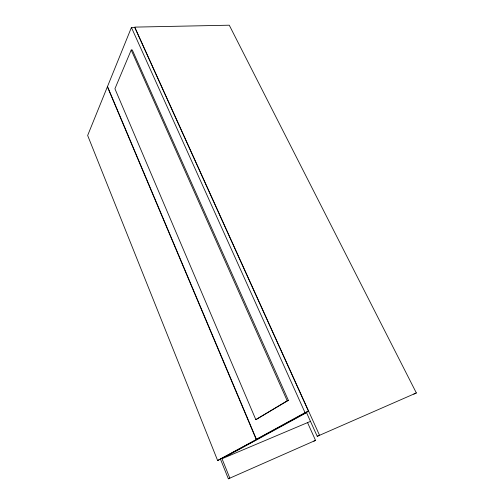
<?xml version="1.0" encoding="UTF-8"?>
<svg xmlns="http://www.w3.org/2000/svg" width="504" height="504" viewBox="0 0 504 504"><rect width="100%" height="100%" fill="white"/><g stroke="black" fill="none" stroke-linecap="round" stroke-linejoin="round"><path stroke-width="0.76" d="M131.424 27.487L107.491 86.531L256.41 439.293L305.046 412.663L308.511 411.251L134.738 27.418L131.424 27.487L305.046 412.663M131.21 50.016L114.925 88.748L255.83 419.656L288.37 400.346L132.306 49.972L131.21 50.016L287.223 400.793L255.83 419.656M256.221 439.4L107.396 86.77L87.652 135.463L217.633 460.53L308.511 411.251M259.434 438.071L217.633 460.53M306.533 412.625L222.025 458.741L310.433 421.401M220.456 459.1L228.362 478.8L229.811 478.107L221.88 458.382M306.224 411.938L317.23 436.319L319.517 435.223L134.726 27.115L229.27 25.2L416.348 392.937L413.822 394.122M313.866 441.158L315.529 440.376L307.459 422.434M228.362 478.8L315.529 440.376M317.23 436.319L416.348 392.937M287.223 400.793L288.37 400.346"/></g></svg>
